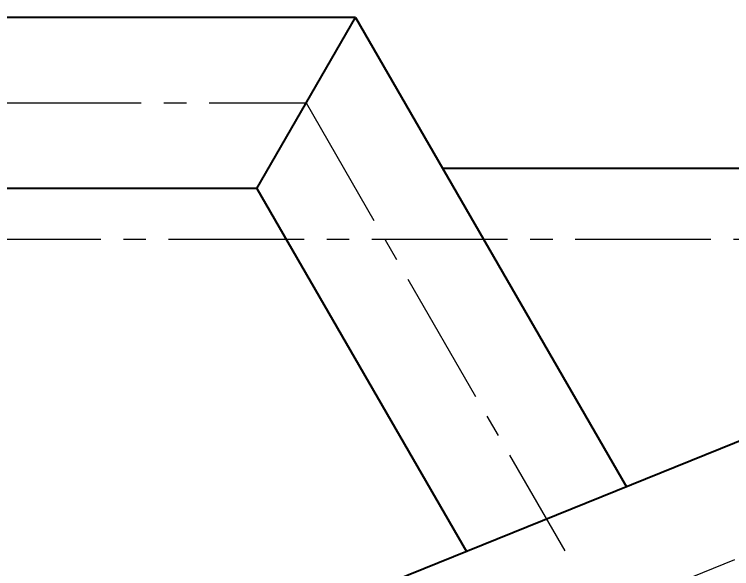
# Model space of a CAD drawing. Header units: inches. Extents: x -375 to 8535, y -477 to 12465.
# Drawn here: x 2024.5 to 2276.5, y 8383.3 to 8578.1 of the extents above; entities that cross this region are included whole.
import ezdxf

# ---------------------------------------------------------------- set-up
doc = ezdxf.new("R2010")
doc.units = ezdxf.units.IN
doc.header["$LTSCALE"] = 5
doc.linetypes.add('CENTER2', pattern=[28.575, 19.05, -3.175, 3.175, -3.175])
doc.layers.add('1轮廓实线层', color=7, linetype='Continuous')
doc.layers.add('图层1', color=1, linetype='CENTER2', lineweight=13)
doc.styles.add('PC_TEXTSTYLE', font='isocp.shx', dxfattribs={"width": 0.8, "bigfont": 'hzfs.shx'})
doc.dimstyles.new('TH_GBDIM', dxfattribs={"dimscale": 15, "dimtxt": 3, "dimasz": 2.5, "dimexe": 1.25, "dimexo": 0, "dimgap": 0.8, "dimtad": 1, "dimdec": 0, "dimzin": 0, "dimdsep": 46, "dimtxsty": 'PC_TEXTSTYLE', "dimcen": 2.5, "dimclrd": 256, "dimclre": 256, "dimclrt": 3, "dimadec": 0, "dimazin": 0, "dimtfac": 0.714286, "dimtdec": 0, "dimtmove": 0, "dimatfit": 3, "dimfxl": 0, "dimtzin": 0, "dimlwd": -1, "dimlwe": -1, "dimarcsym": 0})

# ---------------------------------------------------------------- blocks, each defined once
blk = doc.blocks.new('*D1728')
at = {"layer": '1轮廓实线层', "color": 3}
for p, q in [((1824.2, 11560.72), (2945.1, 11560.72)), ((2926.35, 11523.22), (2926.35, 6264.8)), ((2687.2, 6227.3), (2945.1, 6227.3))]:
    blk.add_line(p, q, dxfattribs=at)
for points in [[(2932.6, 11523.22), (2920.1, 11523.22), (2926.35, 11560.72)], [(2920.1, 6264.8), (2932.6, 6264.8), (2926.35, 6227.3)]]:
    blk.add_solid(points, dxfattribs=at)
at = {"layer": 'Defpoints', "color": 0}
for p in [(1824.2, 11560.72), (2687.2, 6227.3), (2926.35, 6227.3)]:
    blk.add_point(p, dxfattribs=at)
at = {"layer": '1轮廓实线层', "color": 3, "insert": (2896.35, 8762.47), "char_height": 45, "attachment_point": 5, "rotation": 90, "style": 'PC_TEXTSTYLE'}
blk.add_mtext('～5335', dxfattribs=at)
blk = doc.blocks.new('*D1733')
at = {"layer": '1轮廓实线层', "color": 3}
for p, q in [((1534.2, 8448.99), (1534.2, 8336.73)), ((1571.7, 8355.48), (1735.57, 8355.48))]:
    blk.add_line(p, q, dxfattribs=at)
blk.add_solid([(1571.7, 8361.73), (1571.7, 8349.23), (1534.2, 8355.48)], dxfattribs=at)
at = {"layer": 'Defpoints', "color": 0}
for p in [(1534.2, 8448.99), (2060.15, 8424.53), (2060.15, 8355.48)]:
    blk.add_point(p, dxfattribs=at)
at = {"layer": '1轮廓实线层', "color": 3, "insert": (1665.96, 8389.98), "char_height": 45, "attachment_point": 5, "style": 'PC_TEXTSTYLE'}
blk.add_mtext('DJ580', dxfattribs=at)
blk = doc.blocks.new('_None')

msp = doc.modelspace()

# ---------------------------------------------------------------- linework, layer by layer
for p, q in [((2144.3, 8576.93), (1881.7, 8576.93)), ((2109.66, 8516.93), (2144.3, 8576.93)), ((2144.3, 8576.93), (2239.49, 8412.05)), ((2174.82, 8524.07), (2438.2, 8524.07)), ((2109.66, 8516.93), (1881.7, 8516.93)), ((2109.66, 8516.93), (2183.31, 8389.35)), ((2438.2, 8492.33), (2114.6, 8361.59))]:
    msp.add_line(p, q)
at = {"layer": '图层1', "ltscale": 0.5}
for p, q in [((1521.42, 8546.93), (2126.98, 8546.93)), ((2126.98, 8546.93), (2217.86, 8389.52)), ((1078.54, 8499.07), (2569.85, 8499.07)), ((2476.2, 8466.7), (2118.83, 8322.32))]:
    msp.add_line(p, q, dxfattribs=at)

# ---------------------------------------------------------------- dimensions: what is measured, and where the dimension line sits
at = {"layer": '1轮廓实线层'}
dim = msp.add_linear_dim(base=(2926.35, 6227.3), p1=(1824.2, 11560.72), p2=(2687.2, 6227.3), angle=90, text='～5335', dimstyle='TH_GBDIM', override={"dimtxt": 3, "dimgap": 0.5, "dimtad": 1, "dimjust": 0, "dimdec": 0, "dimlfac": 1, "dimtxsty": 'PC_TEXTSTYLE', "dimse1": 0, "dimse2": 0, "dimsd1": 0, "dimsd2": 0, "dimclrd": 3, "dimclre": 3}, dxfattribs=at)
dim.commit()
dim.dimension.update_dxf_attribs({"geometry": '*D1728', "text_midpoint": (2926.35, 8762.47), "dimtype": 160})
dim = msp.add_linear_dim(base=(2060.15, 8355.48), p1=(1534.2, 8448.99), p2=(2060.15, 8424.53), text='DJ580', dimstyle='TH_GBDIM', override={"dimtxt": 3, "dimtxsty": 'PC_TEXTSTYLE', "dimblk2": 'None', "dimsah": 1, "dimse2": 1, "dimsd2": 1, "dimclrd": 3, "dimclre": 3, "dimtfac": 0.714286}, dxfattribs=at)
dim.commit()
dim.dimension.update_dxf_attribs({"geometry": '*D1733', "text_midpoint": (1665.96, 8355.48), "dimtype": 160})

doc.saveas('drawing.dxf')
